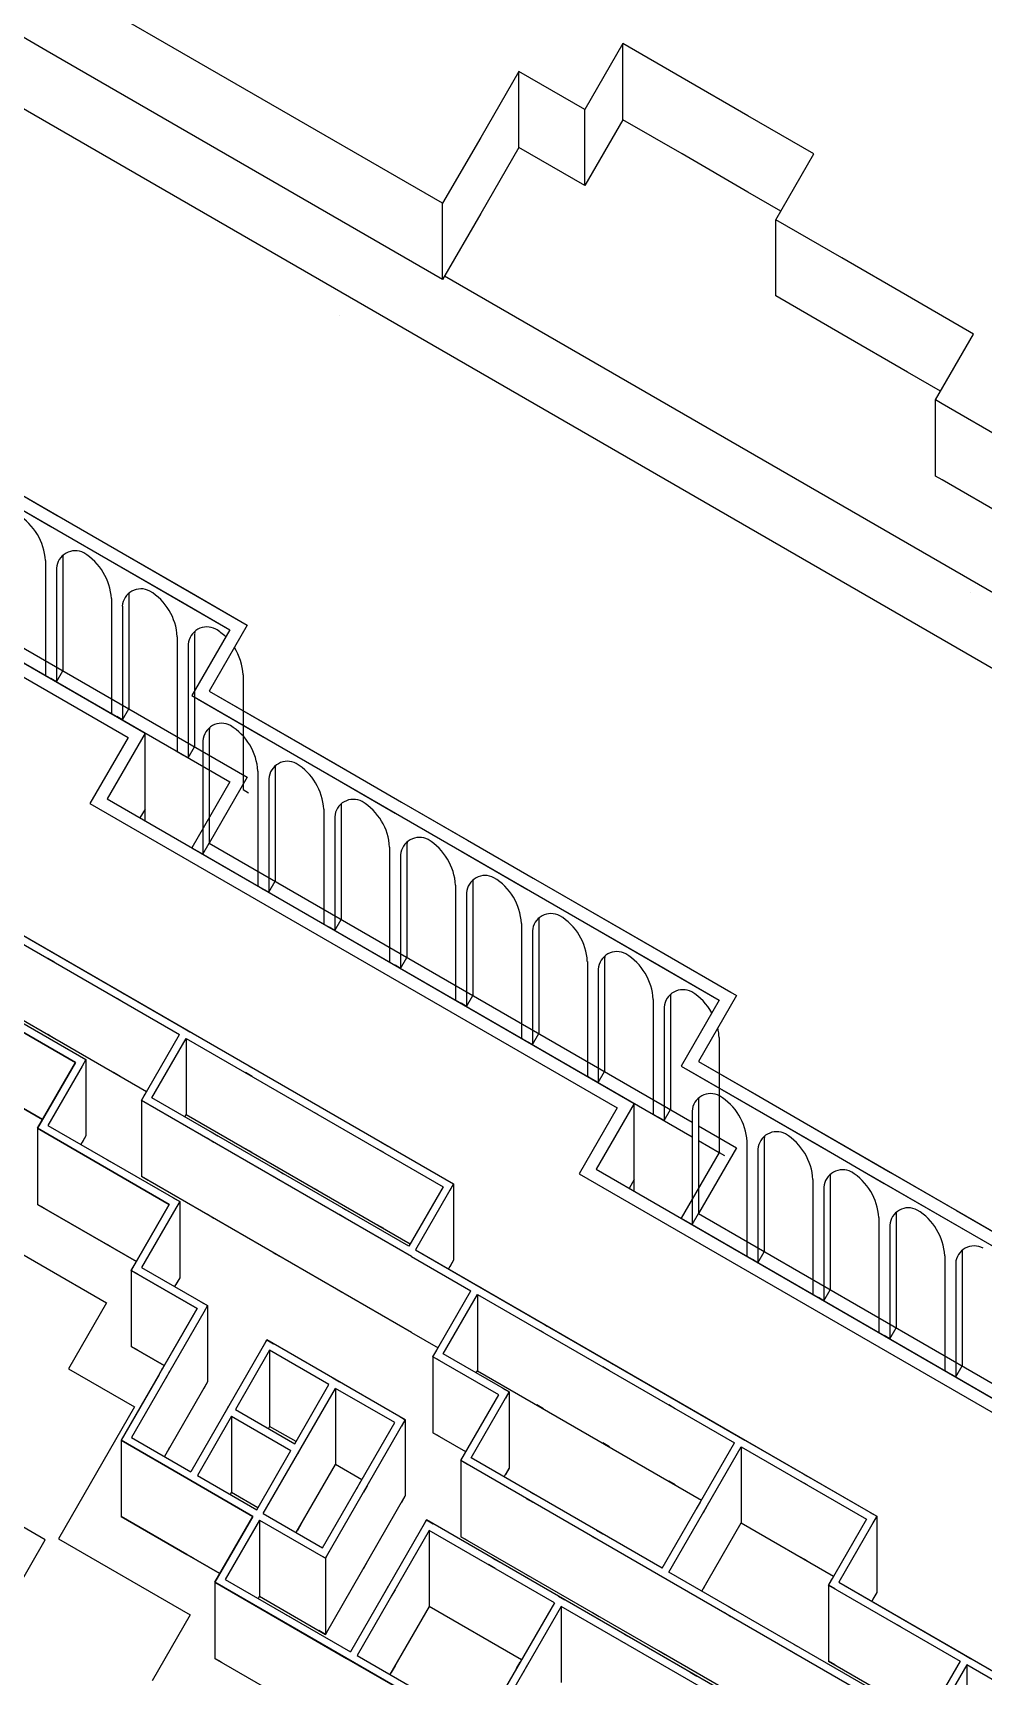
# Model space of a CAD drawing. Header units: metres. Extents: x 1950 to 2882, y 2050 to 2715.
# Drawn here: x 2012.5 to 2050, y 2344.2 to 2409 of the extents above; entities that cross this region are included whole.
import ezdxf

# ---------------------------------------------------------------- set-up
doc = ezdxf.new("R2010")
doc.units = ezdxf.units.M
for name, color, linetype in [('BACK 1', 250, 'Continuous'), ('BRICK WALLS', 250, 'Continuous'), ('CONTEXT', 250, 'Continuous'), ('OUTLINE', 250, 'Continuous'), ('PILARS', 250, 'Continuous')]:
    doc.layers.add(name, color=color, linetype=linetype)
doc.layers.add('DOUBLE SKIN FACADE', color=250, linetype='Continuous', transparency=0.5)

msp = doc.modelspace()

# ---------------------------------------------------------------- linework, layer by layer
at = {"layer": 'BACK 1'}
msp.add_line((2018.725, 2346.653), (2017.225, 2344.055), dxfattribs=at)
for points in [[(2017.501, 2356.133), (2019.001, 2358.731), (2016.403, 2360.231), (2017.903, 2362.829), (2012.707, 2365.829), (2014.207, 2368.427), (2003.815, 2374.427), (2005.315, 2377.025), (1997.52, 2381.525), (1999.17, 2384.383)], [(1999.17, 2384.383), (2009.822, 2378.233), (2008.322, 2375.635), (2029.107, 2363.635), (2027.607, 2361.037), (2045.794, 2350.537), (2044.294, 2347.939), (2059.882, 2338.939), (2058.382, 2336.341), (2068.774, 2330.341), (2067.124, 2327.483), (2061.928, 2330.483), (2060.428, 2327.885), (2055.232, 2330.885), (2053.732, 2328.287), (2019.697, 2347.937), (2021.197, 2350.535), (2018.599, 2352.035)], [(2012.908, 2366.177), (2003.815, 2371.427)], [(2016.604, 2360.579), (2012.707, 2362.829)], [(2010.235, 2361.947), (2015.431, 2358.947)], [(2029.107, 2360.635), (2028.906, 2360.287)], [(2015.431, 2358.947), (2013.931, 2356.349)], [(2017.702, 2356.481), (2016.403, 2357.231)], [(2013.931, 2356.349), (2016.529, 2354.849)], [(2017.501, 2356.133), (2016.001, 2353.535)], [(2016.529, 2354.849), (2013.529, 2349.653)], [(2018.599, 2352.035), (2016.001, 2353.535)], [(2018.599, 2349.035), (2016.001, 2350.535)], [(2013.529, 2349.653), (2018.725, 2346.653)], [(2019.898, 2348.285), (2018.599, 2349.035)], [(2045.794, 2347.537), (2045.593, 2347.189)]]:
    msp.add_lwpolyline(points, dxfattribs=at)
at = {"layer": 'BRICK WALLS'}
for p, q in [((2018.565, 2369.375), (2018.565, 2366.375)), ((2016.805, 2366.927), (2016.805, 2363.927)), ((2029.107, 2363.635), (2029.107, 2360.635)), ((2027.457, 2360.777), (2029.795, 2359.427)), ((2027.607, 2361.037), (2029.945, 2359.687)), ((2030.055, 2359.277), (2030.055, 2356.277)), ((2027.457, 2357.777), (2028.496, 2357.177)), ((2021.859, 2357.081), (2021.859, 2354.081)), ((2028.295, 2356.829), (2028.295, 2353.829)), ((2024.457, 2355.581), (2024.457, 2352.581)), ((2031.303, 2355.439), (2031.303, 2352.439)), ((2020.359, 2354.483), (2020.359, 2351.483)), ((2027.205, 2354.341), (2027.205, 2351.341)), ((2040.447, 2353.277), (2040.447, 2350.277)), ((2029.393, 2352.731), (2029.393, 2349.731)), ((2021.457, 2350.385), (2021.457, 2347.385)), ((2045.794, 2350.537), (2045.794, 2347.537)), ((2028.153, 2349.983), (2028.153, 2346.983)), ((2024.055, 2348.885), (2024.055, 2345.885)), ((2043.884, 2347.829), (2043.884, 2344.829)), ((2021.457, 2347.385), (2021.406, 2347.297)), ((2033.349, 2346.983), (2033.349, 2343.983)), ((2049.34, 2344.679), (2049.34, 2341.679))]:
    msp.add_line(p, q, dxfattribs=at)
for points in [[(2005.315, 2377.025), (2003.815, 2374.427), (2014.207, 2368.427)], [(2005.574, 2376.875), (2004.224, 2374.537), (2014.357, 2368.687)], [(2008.322, 2375.635), (2018.455, 2369.785)], [(2008.172, 2375.375), (2018.305, 2369.525)], [(2003.815, 2374.427), (2003.815, 2371.427), (2012.908, 2366.177)], [(2008.172, 2372.375), (2017.006, 2367.275)], [(2027.457, 2360.777), (2016.805, 2366.927), (2018.305, 2369.525)], [(2018.455, 2369.785), (2029.107, 2363.635), (2027.607, 2361.037)], [(2014.617, 2368.537), (2014.617, 2365.537)], [(2014.207, 2368.427), (2012.707, 2365.829), (2017.903, 2362.829)], [(2014.467, 2368.277), (2013.117, 2365.939), (2018.313, 2362.939)], [(2018.514, 2366.287), (2018.565, 2366.375), (2027.398, 2361.275)], [(2012.707, 2365.829), (2012.707, 2362.829), (2016.604, 2360.579)], [(2014.617, 2365.537), (2014.416, 2365.189)], [(2027.457, 2357.777), (2016.805, 2363.927)], [(2017.903, 2362.829), (2016.403, 2360.231), (2019.001, 2358.731)], [(2018.313, 2362.939), (2018.313, 2359.939)], [(2018.163, 2362.679), (2016.813, 2360.341), (2019.411, 2358.841)], [(2016.403, 2360.231), (2016.403, 2357.231), (2017.702, 2356.481)], [(2029.107, 2360.635), (2028.906, 2360.287)], [(2018.313, 2359.939), (2018.112, 2359.591)], [(2029.945, 2359.687), (2040.338, 2353.687)], [(2019.411, 2358.841), (2019.411, 2355.841)], [(2037.188, 2348.231), (2029.393, 2352.731), (2030.893, 2355.329), (2028.295, 2356.829), (2029.795, 2359.427)], [(2037.338, 2348.491), (2029.803, 2352.841), (2031.303, 2355.439), (2028.705, 2356.939), (2030.055, 2359.277), (2040.188, 2353.427)], [(2019.001, 2358.731), (2016.001, 2353.535), (2018.599, 2352.035)], [(2019.261, 2358.581), (2016.411, 2353.645), (2018.749, 2352.295)], [(2021.457, 2350.385), (2024.055, 2348.885), (2027.205, 2354.341), (2021.749, 2357.491), (2018.749, 2352.295)], [(2024.197, 2355.731), (2021.859, 2357.081), (2020.509, 2354.743)], [(2030.004, 2356.189), (2030.055, 2356.277), (2038.889, 2351.177)], [(2019.411, 2355.841), (2017.71, 2352.895)], [(2021.607, 2350.645), (2023.945, 2349.295), (2026.795, 2354.231), (2024.457, 2355.581)], [(2021.607, 2350.645), (2024.457, 2355.581)], [(2022.847, 2353.393), (2024.197, 2355.731)], [(2020.359, 2354.483), (2019.009, 2352.145), (2021.347, 2350.795)], [(2020.359, 2354.483), (2022.697, 2353.133)], [(2020.509, 2354.743), (2022.847, 2353.393)], [(2022.898, 2353.481), (2021.859, 2354.081), (2021.808, 2353.993)], [(2029.594, 2353.079), (2028.295, 2353.829)], [(2040.338, 2353.687), (2045.794, 2350.537), (2044.294, 2347.939), (2049.23, 2345.089)], [(2016.001, 2353.535), (2016.001, 2350.535), (2018.599, 2349.035)], [(2021.347, 2350.795), (2022.697, 2353.133)], [(2037.338, 2348.491), (2040.188, 2353.427)], [(2047.73, 2342.491), (2037.597, 2348.341), (2040.447, 2353.277), (2045.384, 2350.427), (2043.884, 2347.829), (2049.08, 2344.829)], [(2022.906, 2349.895), (2024.457, 2352.581)], [(2025.496, 2351.981), (2024.457, 2352.581)], [(2031.102, 2352.091), (2031.303, 2352.439)], [(2018.599, 2352.035), (2021.197, 2350.535)], [(2020.359, 2351.483), (2020.308, 2351.395)], [(2020.359, 2351.483), (2021.398, 2350.883)], [(2021.457, 2347.385), (2024.055, 2345.885), (2027.205, 2351.341)], [(2021.197, 2350.535), (2019.697, 2347.937), (2024.893, 2344.937)], [(2021.457, 2350.385), (2020.107, 2348.047), (2025.043, 2345.197)], [(2033.24, 2347.393), (2028.043, 2350.393), (2025.043, 2345.197)], [(2033.09, 2347.133), (2028.153, 2349.983), (2025.303, 2345.047), (2030.24, 2342.197)], [(2037.188, 2345.231), (2029.393, 2349.731)], [(2038.896, 2347.591), (2040.447, 2350.277), (2044.085, 2348.177)], [(2018.599, 2349.035), (2019.898, 2348.285)], [(2019.697, 2347.937), (2019.697, 2344.937), (2024.893, 2341.937)], [(2047.58, 2342.231), (2037.188, 2348.231)], [(2044.73, 2337.295), (2042.392, 2338.645), (2043.892, 2341.243), (2033.24, 2347.393)], [(2045.794, 2347.537), (2045.593, 2347.189)], [(2031.791, 2344.883), (2028.153, 2346.983), (2026.602, 2344.297)], [(2033.09, 2347.133), (2030.24, 2342.197)], [(2044.58, 2337.035), (2041.982, 2338.535), (2043.482, 2341.133), (2033.349, 2346.983), (2030.499, 2342.047), (2043.23, 2334.697)], [(2047.58, 2339.231), (2037.188, 2345.231)], [(2024.893, 2344.937), (2030.09, 2341.937)], [(2043.884, 2344.829), (2047.781, 2342.579)], [(2049.08, 2344.829), (2047.73, 2342.491)], [(2058.382, 2336.341), (2059.882, 2338.939), (2049.23, 2345.089)]]:
    msp.add_lwpolyline(points, dxfattribs=at)
for points in [[(2027.347, 2361.187), (2017.215, 2367.037), (2018.565, 2369.375), (2028.697, 2363.525)], [(2058.122, 2336.491), (2059.472, 2338.829), (2049.34, 2344.679), (2047.99, 2342.341)]]:
    msp.add_lwpolyline(points, close=True, dxfattribs=at)
at = {"layer": 'CONTEXT'}
for p, q in [((2035.778, 2405.582), (2035.778, 2408.582)), ((2031.679, 2404.484), (2031.679, 2407.484)), ((2034.278, 2402.984), (2034.278, 2405.984)), ((2028.679, 2399.287), (2028.679, 2402.287)), ((2041.812, 2398.634), (2041.812, 2401.634)), ((2048.106, 2391.536), (2048.106, 2394.536))]:
    msp.add_line(p, q, dxfattribs=at)
for points in [[(2060.258, 2390.984), (2057.66, 2392.484), (2055.062, 2393.984), (2052.464, 2395.484), (2050.964, 2392.886), (2048.366, 2394.386), (2048.106, 2394.536), (2049.606, 2397.134), (2047.008, 2398.634), (2044.41, 2400.134), (2041.812, 2401.634), (2043.312, 2404.232), (2040.714, 2405.732), (2038.116, 2407.232), (2035.778, 2408.582), (2034.278, 2405.984), (2031.679, 2407.484), (2030.179, 2404.886), (2028.679, 2402.287), (2013.091, 2411.287)], [(2013.091, 2408.287), (2010.233, 2409.937)], [(2042.013, 2401.982), (2040.714, 2402.732), (2038.116, 2404.232), (2035.778, 2405.582), (2034.278, 2402.984), (2031.679, 2404.484), (2030.179, 2401.886), (2028.679, 2399.287), (2013.091, 2408.287)], [(2092.586, 2387.277), (2085.086, 2374.287), (2066.9, 2384.787), (2065.4, 2382.188), (2060.203, 2385.188), (2058.703, 2382.59), (2053.507, 2385.59), (2052.007, 2382.992), (2010.438, 2406.992)], [(2092.584, 2390.278), (2092.586, 2390.277), (2085.086, 2377.287), (2066.9, 2387.787), (2065.4, 2385.188), (2060.203, 2388.188), (2058.703, 2385.59), (2053.507, 2388.59), (2052.007, 2385.992), (2028.754, 2399.417)], [(2048.307, 2394.884), (2047.008, 2395.634), (2044.41, 2397.134), (2041.812, 2398.634)], [(2060.258, 2387.984), (2057.66, 2389.484), (2055.062, 2390.984), (2052.464, 2392.484), (2050.964, 2389.886), (2048.366, 2391.386), (2048.106, 2391.536)]]:
    msp.add_lwpolyline(points, dxfattribs=at)
at = {"layer": 'DOUBLE SKIN FACADE'}
for p, q in [((2010.888, 2391.488), (2013.486, 2389.988)), ((2010.638, 2391.055), (2013.236, 2389.555)), ((2013.486, 2389.988), (2016.084, 2388.488)), ((2013.236, 2389.555), (2015.834, 2388.055)), ((2013.02, 2388.205), (2013.02, 2383.68)), ((2013.703, 2388.338), (2013.703, 2383.863)), ((2015.834, 2388.055), (2018.432, 2386.555)), ((2016.084, 2388.488), (2018.682, 2386.988)), ((2013.453, 2387.905), (2013.453, 2383.43)), ((2015.618, 2386.705), (2015.618, 2382.18)), ((2016.301, 2386.838), (2016.301, 2382.363)), ((2018.682, 2386.988), (2020.977, 2385.663)), ((2016.051, 2386.405), (2016.051, 2381.93)), ((2018.432, 2386.555), (2020.294, 2385.48)), ((2018.216, 2385.205), (2018.216, 2380.68)), ((2018.649, 2384.905), (2018.649, 2380.43)), ((2018.899, 2385.338), (2018.899, 2380.863)), ((2013.02, 2383.68), (2013.236, 2383.555)), ((2013.453, 2383.43), (2013.236, 2383.555)), ((2013.453, 2383.43), (2013.703, 2383.863)), ((2020.814, 2383.705), (2020.814, 2379.18)), ((2019.477, 2383.065), (2021.859, 2381.69)), ((2015.618, 2382.18), (2015.834, 2382.055)), ((2016.051, 2381.93), (2016.301, 2382.363)), ((2019.011, 2382.757), (2021.609, 2381.257)), ((2016.051, 2381.93), (2015.834, 2382.055)), ((2019.477, 2381.54), (2019.477, 2377.065)), ((2021.859, 2381.69), (2024.457, 2380.19)), ((2018.649, 2380.43), (2018.899, 2380.863)), ((2019.227, 2381.107), (2019.227, 2376.632)), ((2021.609, 2381.257), (2024.207, 2379.757)), ((2018.216, 2380.68), (2018.432, 2380.555)), ((2018.649, 2380.43), (2018.432, 2380.555)), ((2024.457, 2380.19), (2027.055, 2378.69)), ((2021.393, 2379.907), (2021.393, 2375.382)), ((2021.826, 2379.607), (2021.826, 2375.132)), ((2022.076, 2380.04), (2022.076, 2375.565)), ((2024.207, 2379.757), (2026.805, 2378.257)), ((2020.814, 2379.18), (2021.031, 2379.055)), ((2023.991, 2378.407), (2023.991, 2373.882)), ((2024.674, 2378.54), (2024.674, 2374.065)), ((2026.805, 2378.257), (2029.403, 2376.757)), ((2027.055, 2378.69), (2029.653, 2377.19)), ((2024.424, 2378.107), (2024.424, 2373.632)), ((2019.227, 2376.632), (2019.477, 2377.065)), ((2027.272, 2377.04), (2027.272, 2372.565)), ((2029.653, 2377.19), (2032.251, 2375.69)), ((2019.227, 2376.632), (2019.011, 2376.757)), ((2026.589, 2376.907), (2026.589, 2372.382)), ((2027.022, 2376.607), (2027.022, 2372.132)), ((2029.403, 2376.757), (2032.001, 2375.257)), ((2032.251, 2375.69), (2034.849, 2374.19)), ((2021.393, 2375.382), (2021.609, 2375.257)), ((2021.826, 2375.132), (2021.609, 2375.257)), ((2021.826, 2375.132), (2022.076, 2375.565)), ((2029.187, 2375.407), (2029.187, 2370.882)), ((2029.62, 2375.107), (2029.62, 2370.632)), ((2029.87, 2375.54), (2029.87, 2371.065)), ((2032.001, 2375.257), (2034.599, 2373.757)), ((2023.991, 2373.882), (2024.207, 2373.757)), ((2024.424, 2373.632), (2024.207, 2373.757)), ((2024.424, 2373.632), (2024.674, 2374.065)), ((2031.785, 2373.907), (2031.785, 2369.382)), ((2032.468, 2374.04), (2032.468, 2369.565)), ((2034.599, 2373.757), (2037.197, 2372.257)), ((2034.849, 2374.19), (2037.447, 2372.69)), ((2032.218, 2373.607), (2032.218, 2369.132)), ((2027.022, 2372.132), (2027.272, 2372.565)), ((2034.383, 2372.407), (2034.383, 2367.882)), ((2035.066, 2372.54), (2035.066, 2368.065)), ((2037.447, 2372.69), (2040.046, 2371.19)), ((2026.589, 2372.382), (2026.805, 2372.257)), ((2027.022, 2372.132), (2026.805, 2372.257)), ((2034.816, 2372.107), (2034.816, 2367.632)), ((2037.197, 2372.257), (2039.579, 2370.882)), ((2029.187, 2370.882), (2029.403, 2370.757)), ((2029.62, 2370.632), (2029.403, 2370.757)), ((2029.62, 2370.632), (2029.87, 2371.065)), ((2036.981, 2370.907), (2036.981, 2366.382)), ((2037.414, 2370.607), (2037.414, 2366.132)), ((2037.664, 2371.04), (2037.664, 2366.565)), ((2031.785, 2369.382), (2032.001, 2369.257)), ((2032.218, 2369.132), (2032.001, 2369.257)), ((2032.218, 2369.132), (2032.468, 2369.565)), ((2039.579, 2369.407), (2039.579, 2364.882)), ((2034.383, 2367.882), (2034.599, 2367.757)), ((2034.816, 2367.632), (2035.066, 2368.065)), ((2038.296, 2368.159), (2040.894, 2366.659)), ((2038.762, 2368.467), (2041.144, 2367.092)), ((2034.816, 2367.632), (2034.599, 2367.757)), ((2038.762, 2366.942), (2038.762, 2362.467)), ((2040.894, 2366.659), (2043.492, 2365.159)), ((2041.144, 2367.092), (2043.742, 2365.592)), ((2036.981, 2366.382), (2037.197, 2366.257)), ((2037.414, 2366.132), (2037.197, 2366.257)), ((2037.414, 2366.132), (2037.664, 2366.565)), ((2038.512, 2366.509), (2038.512, 2362.034)), ((2040.677, 2365.309), (2040.677, 2360.784)), ((2041.36, 2365.442), (2041.36, 2360.967)), ((2043.742, 2365.592), (2046.34, 2364.092)), ((2039.579, 2364.882), (2039.796, 2364.757)), ((2041.11, 2365.009), (2041.11, 2360.534)), ((2043.492, 2365.159), (2046.09, 2363.659)), ((2046.34, 2364.092), (2048.938, 2362.592)), ((2043.275, 2363.809), (2043.275, 2359.284)), ((2043.708, 2363.509), (2043.708, 2359.034)), ((2043.958, 2363.942), (2043.958, 2359.467)), ((2046.09, 2363.659), (2048.688, 2362.159)), ((2038.512, 2362.034), (2038.296, 2362.159)), ((2038.512, 2362.034), (2038.762, 2362.467)), ((2045.873, 2362.309), (2045.873, 2357.784)), ((2046.556, 2362.442), (2046.556, 2357.967)), ((2048.688, 2362.159), (2051.286, 2360.659)), ((2048.938, 2362.592), (2051.536, 2361.092)), ((2046.306, 2362.009), (2046.306, 2357.534)), ((2040.677, 2360.784), (2040.894, 2360.659)), ((2041.11, 2360.534), (2041.36, 2360.967)), ((2048.471, 2360.809), (2048.471, 2356.284)), ((2049.154, 2360.942), (2049.154, 2356.467)), ((2041.11, 2360.534), (2040.894, 2360.659)), ((2048.904, 2360.509), (2048.904, 2356.034)), ((2043.708, 2359.034), (2043.958, 2359.467)), ((2043.275, 2359.284), (2043.492, 2359.159)), ((2043.708, 2359.034), (2043.492, 2359.159)), ((2045.873, 2357.784), (2046.09, 2357.659)), ((2046.306, 2357.534), (2046.09, 2357.659)), ((2046.306, 2357.534), (2046.556, 2357.967)), ((2048.471, 2356.284), (2048.688, 2356.159)), ((2048.904, 2356.034), (2049.154, 2356.467)), ((2048.904, 2356.034), (2048.688, 2356.159))]:
    msp.add_line(p, q, dxfattribs=at)
for points in [[(2006.408, 2342.229), (2007.908, 2344.827), (2005.31, 2346.327), (2008.31, 2351.523), (2005.712, 2353.023), (2007.212, 2355.621), (2002.016, 2358.621), (2003.516, 2361.219), (1993.124, 2367.219), (1994.624, 2369.817), (1981.633, 2377.317), (1995.083, 2400.613), (2020.977, 2385.663), (2019.477, 2383.065), (2040.262, 2371.065), (2038.762, 2368.467), (2056.949, 2357.967), (2055.449, 2355.369), (2071.037, 2346.369), (2069.537, 2343.771)], [(2007.091, 2342.412), (2008.591, 2345.01), (2005.993, 2346.51), (2008.993, 2351.706), (2006.395, 2353.206), (2007.895, 2355.804), (2002.699, 2358.804), (2004.199, 2361.402), (1993.807, 2367.402), (1995.307, 2370), (1982.316, 2377.5), (1995.266, 2399.93), (2020.294, 2385.48), (2018.794, 2382.882), (2039.579, 2370.882), (2038.079, 2368.284), (2056.266, 2357.784), (2054.766, 2355.186), (2070.354, 2346.186), (2068.854, 2343.588)], [(2005.31, 2340.327), (2008.31, 2345.523), (2005.712, 2347.023), (2007.212, 2349.621), (2002.016, 2352.621), (2003.516, 2355.219), (1993.124, 2361.219), (1994.624, 2363.817), (1981.633, 2371.317), (1995.083, 2394.613), (2020.977, 2379.663), (2019.477, 2377.065), (2038.512, 2366.076)], [(1982.316, 2372.5), (1995.083, 2394.613), (2020.977, 2379.663), (2019.477, 2377.065), (2038.512, 2366.076)], [(2005.993, 2340.51), (2008.993, 2345.706), (2006.395, 2347.206), (2007.895, 2349.804), (2002.699, 2352.804), (2004.199, 2355.402), (1993.807, 2361.402), (1995.307, 2364), (1982.316, 2371.5), (1995.266, 2393.93), (2020.294, 2379.48), (2018.794, 2376.882), (2038.512, 2365.498)], [(1984.231, 2370.395), (1982.316, 2371.5), (1995.266, 2393.93), (2020.294, 2379.48), (2018.794, 2376.882), (2038.512, 2365.498)], [(2038.762, 2365.931), (2040.262, 2365.065), (2038.762, 2362.467), (2056.949, 2351.967), (2055.449, 2349.369), (2071.037, 2340.369), (2069.537, 2337.771), (2085.126, 2328.771), (2083.626, 2326.173), (2096.616, 2318.673), (2086.166, 2300.573), (2067.979, 2311.073), (2066.479, 2308.475), (2061.283, 2311.475), (2059.783, 2308.877), (2054.587, 2311.877), (2053.087, 2309.279), (2006.408, 2336.229), (2007.908, 2338.827), (2005.31, 2340.327), (2007.908, 2344.827)], [(2038.762, 2365.931), (2040.262, 2365.065), (2038.762, 2362.467), (2056.949, 2351.967), (2055.449, 2349.369), (2071.037, 2340.369)], [(2038.762, 2365.354), (2039.579, 2364.882), (2038.079, 2362.284), (2056.266, 2351.784), (2054.766, 2349.186), (2070.354, 2340.186), (2068.854, 2337.588), (2084.442, 2328.588), (2082.942, 2325.99), (2095.933, 2318.49), (2085.983, 2301.256), (2067.796, 2311.756), (2066.296, 2309.158), (2061.1, 2312.158), (2059.6, 2309.56), (2054.404, 2312.56), (2052.904, 2309.962), (2007.091, 2336.412), (2008.591, 2339.01), (2005.993, 2340.51), (2008.993, 2345.706), (2006.395, 2347.206), (2007.895, 2349.804)], [(2038.762, 2365.354), (2039.579, 2364.882), (2038.079, 2362.284), (2056.266, 2351.784), (2054.766, 2349.186), (2070.354, 2340.186)]]:
    msp.add_lwpolyline(points, dxfattribs=at)
for centre, radius, start, end in [((2010.771, 2388.079), 2.252, 3.22633, 58.81962), ((2014.189, 2387.854), 0.738, 62.00218, 175.99319), ((2014.439, 2388.287), 0.738, 169.80303, 175.99319), ((2013.369, 2386.579), 2.252, 3.22633, 58.81962), ((2016.787, 2386.354), 0.738, 62.00218, 175.99319), ((2017.037, 2386.787), 0.738, 169.80303, 175.99319), ((2015.967, 2385.079), 2.252, 3.22633, 58.81962), ((2019.385, 2384.854), 0.738, 62.00218, 175.99319), ((2019.635, 2385.287), 0.738, 169.80303, 175.99319), ((2018.566, 2383.579), 2.252, 45.95895, 58.81962), ((2018.566, 2383.579), 2.252, 3.22633, 32.31346), ((2019.964, 2381.056), 0.738, 62.00218, 175.99319), ((2020.214, 2381.489), 0.738, 169.80303, 175.99319), ((2019.144, 2379.781), 2.252, 3.22633, 58.81962), ((2022.562, 2379.556), 0.738, 62.00218, 175.99319), ((2021.742, 2378.281), 2.252, 3.22633, 58.81962), ((2022.812, 2379.989), 0.738, 169.80303, 175.99319), ((2025.16, 2378.056), 0.738, 62.00218, 175.99319), ((2025.41, 2378.489), 0.738, 169.80303, 175.99319), ((2024.34, 2376.781), 2.252, 3.22633, 58.81962), ((2027.758, 2376.556), 0.738, 62.00218, 175.99319), ((2028.008, 2376.989), 0.738, 169.80303, 175.99319), ((2026.938, 2375.281), 2.252, 3.22633, 58.81962), ((2030.356, 2375.056), 0.738, 62.00218, 175.99319), ((2029.536, 2373.781), 2.252, 3.22633, 58.81962), ((2030.606, 2375.489), 0.738, 169.80303, 175.99319), ((2032.954, 2373.556), 0.738, 62.00218, 175.99319), ((2033.204, 2373.989), 0.738, 169.80303, 175.99319), ((2032.134, 2372.281), 2.252, 3.22633, 58.81962), ((2035.552, 2372.056), 0.738, 62.00218, 175.99319), ((2035.802, 2372.489), 0.738, 169.80303, 175.99319), ((2034.732, 2370.781), 2.252, 3.22633, 58.81962), ((2038.15, 2370.556), 0.738, 62.00218, 175.99319), ((2038.4, 2370.989), 0.738, 169.80303, 175.99319), ((2037.331, 2369.281), 2.252, 29.40026, 58.81962), ((2037.331, 2369.281), 2.252, 3.22633, 13.02513), ((2039.248, 2366.458), 0.738, 62.00218, 175.99319), ((2039.498, 2366.891), 0.738, 169.80303, 175.99319), ((2038.429, 2365.183), 2.252, 3.22633, 58.81962), ((2041.846, 2364.958), 0.738, 62.00218, 175.99319), ((2042.096, 2365.391), 0.738, 169.80303, 175.99319), ((2041.027, 2363.683), 2.252, 3.22633, 58.81962), ((2044.444, 2363.458), 0.738, 62.00218, 175.99319), ((2044.694, 2363.891), 0.738, 169.80303, 175.99319), ((2043.625, 2362.183), 2.252, 3.22633, 58.81962), ((2047.042, 2361.958), 0.738, 62.00218, 175.99319), ((2047.292, 2362.391), 0.738, 169.80303, 175.99319), ((2046.223, 2360.683), 2.252, 3.22633, 58.81962), ((2049.64, 2360.458), 0.738, 62.00218, 175.99319), ((2049.89, 2360.891), 0.738, 169.80303, 175.99319)]:
    msp.add_arc(centre, radius, start, end, dxfattribs=at)
at = {"layer": 'OUTLINE'}
for points in [[(1985.663, 2375.224), (1996.163, 2393.41), (2016.948, 2381.41), (2015.448, 2378.812), (2036.232, 2366.812), (2034.732, 2364.214), (2052.919, 2353.714), (2051.419, 2351.116), (2067.007, 2342.116)], [(2012.61, 2342.914), (2010.012, 2344.414), (2013.012, 2349.61), (2010.414, 2351.11), (2011.914, 2353.708), (2006.717, 2356.708), (2008.217, 2359.306), (1997.825, 2365.306), (1999.325, 2367.904), (1986.335, 2375.404), (1996.343, 2392.739), (2016.276, 2381.23), (2014.776, 2378.632), (2035.561, 2366.632), (2034.061, 2364.034), (2052.247, 2353.534), (2050.747, 2350.936), (2066.336, 2341.936)], [(2016.948, 2377.946), (2016.948, 2378.41), (2016.948, 2381.41)], [(2016.948, 2378.41), (2016.747, 2378.062)], [(2036.232, 2363.348), (2036.232, 2363.812), (2036.232, 2366.812)], [(2036.232, 2363.812), (2036.031, 2363.464)]]:
    msp.add_lwpolyline(points, dxfattribs=at)
at = {"layer": 'PILARS'}
for points in [[(2024.607, 2397.857), (2024.607, 2397.857)], [(2049.49, 2386.955), (2049.49, 2386.955)]]:
    msp.add_lwpolyline(points, close=True, dxfattribs=at)
for points in [[(2013.369, 2372.375), (2013.109, 2372.525)], [(2013.259, 2372.785), (2013.519, 2372.635)], [(2015.857, 2371.285), (2016.117, 2371.135)], [(2015.967, 2370.875), (2015.707, 2371.025)], [(2013.369, 2369.375), (2013.109, 2369.525)], [(2018.455, 2369.785), (2018.715, 2369.635)], [(2014.357, 2368.687), (2014.617, 2368.537), (2014.467, 2368.277)], [(2015.967, 2367.875), (2015.707, 2368.025)], [(2021.163, 2367.875), (2020.903, 2368.025)], [(2021.053, 2368.285), (2021.313, 2368.135)], [(2017.065, 2366.777), (2016.805, 2366.927), (2016.955, 2367.187)], [(2023.651, 2366.785), (2023.911, 2366.635)], [(2012.967, 2365.679), (2012.707, 2365.829), (2012.857, 2366.089)], [(2023.761, 2366.375), (2023.501, 2366.525)], [(2014.617, 2365.537), (2014.467, 2365.277)], [(2019.663, 2365.277), (2019.403, 2365.427)], [(2019.553, 2365.687), (2019.813, 2365.537)], [(2026.249, 2365.285), (2026.509, 2365.135)], [(2021.163, 2364.875), (2020.903, 2365.025)], [(2026.359, 2364.875), (2026.099, 2365.025)], [(2015.565, 2364.179), (2015.305, 2364.329)], [(2015.455, 2364.589), (2015.715, 2364.439)], [(2022.151, 2364.187), (2022.411, 2364.037)], [(2017.065, 2363.777), (2016.805, 2363.927)], [(2022.261, 2363.777), (2022.001, 2363.927)], [(2023.761, 2363.375), (2023.501, 2363.525)], [(2028.847, 2363.785), (2029.107, 2363.635), (2028.957, 2363.375)], [(2012.967, 2362.679), (2012.707, 2362.829)], [(2018.053, 2363.089), (2018.313, 2362.939), (2018.163, 2362.679)], [(2024.749, 2362.687), (2025.009, 2362.537)], [(2019.663, 2362.277), (2019.403, 2362.427)], [(2024.859, 2362.277), (2024.599, 2362.427)], [(2026.359, 2361.875), (2026.099, 2362.025)], [(2015.565, 2361.179), (2015.305, 2361.329)], [(2022.261, 2360.777), (2022.001, 2360.927)], [(2027.457, 2360.777), (2027.197, 2360.927)], [(2016.663, 2360.081), (2016.403, 2360.231), (2016.553, 2360.491)], [(2029.107, 2360.635), (2028.957, 2360.375)], [(2018.313, 2359.939), (2018.163, 2359.679)], [(2029.945, 2359.687), (2030.205, 2359.537)], [(2019.151, 2358.991), (2019.411, 2358.841), (2019.261, 2358.581)], [(2024.859, 2359.277), (2024.599, 2359.427)], [(2032.543, 2358.187), (2032.803, 2358.037)], [(2027.457, 2357.777), (2027.197, 2357.927)], [(2032.653, 2357.777), (2032.393, 2357.927)], [(2016.663, 2357.081), (2016.403, 2357.231)], [(2021.599, 2357.231), (2021.749, 2357.491)], [(2021.749, 2357.491), (2022.009, 2357.341)], [(2028.555, 2356.679), (2028.555, 2356.679), (2028.295, 2356.829), (2028.445, 2357.089)], [(2017.501, 2356.133), (2017.651, 2356.393)], [(2017.911, 2356.243), (2017.761, 2355.983)], [(2035.251, 2356.277), (2034.991, 2356.427)], [(2035.141, 2356.687), (2035.401, 2356.537)], [(2019.411, 2355.841), (2019.261, 2355.581)], [(2024.347, 2355.991), (2024.607, 2355.841)], [(2031.043, 2355.589), (2031.303, 2355.439), (2031.153, 2355.179)], [(2032.653, 2354.777), (2032.393, 2354.927)], [(2037.849, 2354.777), (2037.59, 2354.927)], [(2037.74, 2355.187), (2037.999, 2355.037)], [(2020.099, 2354.633), (2020.249, 2354.893)], [(2026.945, 2354.491), (2027.205, 2354.341), (2027.055, 2354.081)], [(2028.555, 2353.679), (2028.295, 2353.829)], [(2040.338, 2353.687), (2040.597, 2353.537)], [(2017.911, 2353.243), (2017.761, 2352.983)], [(2023.107, 2353.243), (2022.957, 2352.983)], [(2029.653, 2352.581), (2029.393, 2352.731), (2029.543, 2352.991)], [(2035.251, 2353.277), (2034.991, 2353.427)], [(2031.303, 2352.439), (2031.153, 2352.179)], [(2018.859, 2351.885), (2018.599, 2352.035)], [(2025.295, 2351.633), (2025.445, 2351.893)], [(2025.705, 2351.743), (2025.555, 2351.483)], [(2037.849, 2351.777), (2037.59, 2351.927)], [(2043.046, 2351.777), (2042.786, 2351.927)], [(2042.936, 2352.187), (2043.196, 2352.037)], [(2027.205, 2351.341), (2027.055, 2351.081)], [(2032.251, 2351.081), (2031.991, 2351.231)], [(2032.141, 2351.491), (2032.401, 2351.341)], [(2038.688, 2350.829), (2038.838, 2351.089)], [(2027.893, 2350.133), (2028.043, 2350.393)], [(2028.043, 2350.393), (2028.303, 2350.243)], [(2039.097, 2350.939), (2038.947, 2350.679)], [(2045.534, 2350.687), (2045.794, 2350.537), (2045.644, 2350.277)], [(2023.107, 2350.243), (2022.957, 2349.983)], [(2029.653, 2349.581), (2029.393, 2349.731)], [(2034.849, 2349.581), (2034.59, 2349.731)], [(2034.74, 2349.991), (2034.999, 2349.841)], [(2024.205, 2349.145), (2024.055, 2348.885), (2023.795, 2349.035)], [(2018.859, 2348.885), (2018.599, 2349.035)], [(2025.705, 2348.743), (2025.555, 2348.483)], [(2030.751, 2348.483), (2030.491, 2348.633)], [(2030.641, 2348.893), (2030.901, 2348.743)], [(2043.046, 2348.777), (2042.786, 2348.927)], [(2019.957, 2347.787), (2019.697, 2347.937), (2019.847, 2348.197)], [(2026.393, 2347.535), (2026.543, 2347.795)], [(2032.251, 2348.081), (2031.991, 2348.231)], [(2037.447, 2348.081), (2037.188, 2348.231)], [(2039.097, 2347.939), (2038.947, 2347.679)], [(2044.144, 2347.679), (2043.884, 2347.829), (2044.034, 2348.089)], [(2026.803, 2347.645), (2026.653, 2347.385)], [(2033.24, 2347.393), (2033.499, 2347.243)], [(2045.794, 2347.537), (2045.644, 2347.277)], [(2022.445, 2346.697), (2022.705, 2346.547)], [(2034.849, 2346.581), (2034.59, 2346.731)], [(2040.046, 2346.581), (2039.786, 2346.731)], [(2039.936, 2346.991), (2040.196, 2346.841)], [(2046.632, 2346.589), (2046.892, 2346.439)], [(2022.555, 2346.287), (2022.295, 2346.437)], [(2024.205, 2346.145), (2024.055, 2345.885), (2023.795, 2346.035)], [(2035.838, 2345.893), (2036.097, 2345.743)], [(2046.742, 2346.179), (2046.482, 2346.329)], [(2030.751, 2345.483), (2030.491, 2345.633)], [(2035.947, 2345.483), (2035.688, 2345.633)], [(2037.447, 2345.081), (2037.188, 2345.231)], [(2042.644, 2345.081), (2042.384, 2345.231)], [(2042.534, 2345.491), (2042.794, 2345.341)], [(2019.957, 2344.787), (2019.697, 2344.937)], [(2025.153, 2344.787), (2024.893, 2344.937)], [(2026.803, 2344.645), (2026.653, 2344.385)], [(2031.59, 2344.535), (2031.74, 2344.795)], [(2031.999, 2344.645), (2031.849, 2344.385)], [(2044.144, 2344.679), (2043.884, 2344.829)], [(2049.23, 2345.089), (2049.49, 2344.939)], [(2038.436, 2344.393), (2038.696, 2344.243)]]:
    msp.add_lwpolyline(points, dxfattribs=at)

doc.saveas('drawing.dxf')
